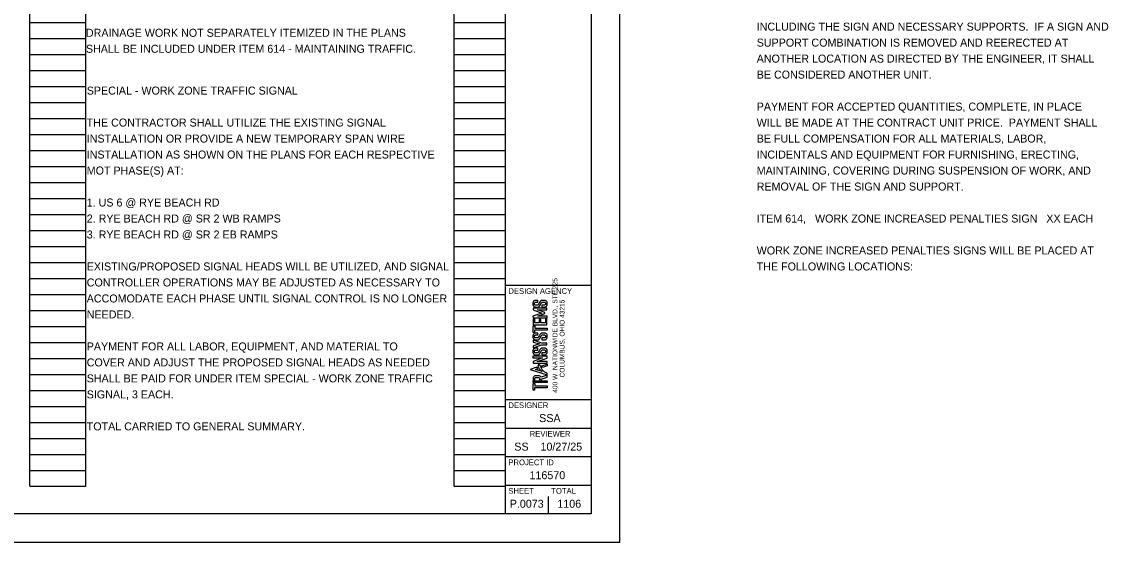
# Model space of a CAD drawing. Extents: x -68 to 43, y 0 to 22.
# Drawn here: x 23.54 to 42.54, y 0 to 9.12 of the extents above; entities that cross this region are included whole.
import ezdxf

# ---------------------------------------------------------------- set-up
doc = ezdxf.new("R2010")
doc.units = 0
for name, color, linetype in [('SH_Border', 7, 'Continuous'), ('SH_Cut_Line', 7, 'Continuous'), ('SH_Data', 7, 'Continuous'), ('SH_Text', 7, 'Continuous')]:
    doc.layers.add(name, color=color, linetype=linetype)

msp = doc.modelspace()

# ---------------------------------------------------------------- linework, layer by layer
at = {"layer": 'SH_Border'}
for p, q in [((32, 0.5), (32, 21.5)), ((32, 4.5), (33.5, 4.5)), ((32, 2.5), (33.5, 2.5)), ((32, 2), (33.5, 2)), ((32, 1.5), (33.5, 1.5)), ((32, 1), (33.5, 1))]:
    msp.add_line(p, q, dxfattribs=at)
msp.add_lwpolyline([(1.5, 21.5), (33.5, 21.5), (33.5, 0.5), (1.5, 0.5)], close=True, dxfattribs=at)
at = {"layer": 'SH_Cut_Line'}
msp.add_lwpolyline([(0, 0), (34, 0), (34, 22), (0, 22)], close=True, dxfattribs=at)
at = {"layer": 'SH_Data'}
for p, q in [((23.68, 0.98), (23.68, 21.14)), ((24.66, 0.98), (24.66, 21.14)), ((31.1, 0.98), (31.1, 21.14)), ((32, 0.98), (32, 21.14)), ((23.68, 9.1), (24.66, 9.1)), ((31.1, 9.1), (32, 9.1)), ((23.68, 8.82), (24.66, 8.82)), ((31.1, 8.82), (32, 8.82)), ((23.68, 8.54), (24.66, 8.54)), ((31.1, 8.54), (32, 8.54)), ((23.68, 8.26), (24.66, 8.26)), ((31.1, 8.26), (32, 8.26)), ((23.68, 7.98), (24.66, 7.98)), ((31.1, 7.98), (32, 7.98)), ((23.68, 7.7), (24.66, 7.7)), ((31.1, 7.7), (32, 7.7)), ((23.68, 7.42), (24.66, 7.42)), ((31.1, 7.42), (32, 7.42)), ((23.68, 7.14), (24.66, 7.14)), ((31.1, 7.14), (32, 7.14)), ((23.68, 6.86), (24.66, 6.86)), ((31.1, 6.86), (32, 6.86)), ((23.68, 6.58), (24.66, 6.58)), ((31.1, 6.58), (32, 6.58)), ((23.68, 6.3), (24.66, 6.3)), ((31.1, 6.3), (32, 6.3)), ((23.68, 6.02), (24.66, 6.02)), ((31.1, 6.02), (32, 6.02)), ((23.68, 5.74), (24.66, 5.74)), ((31.1, 5.74), (32, 5.74)), ((23.68, 5.46), (24.66, 5.46)), ((31.1, 5.46), (32, 5.46)), ((23.68, 5.18), (24.66, 5.18)), ((31.1, 5.18), (32, 5.18)), ((23.68, 4.9), (24.66, 4.9)), ((31.1, 4.9), (32, 4.9)), ((23.68, 4.62), (24.66, 4.62)), ((31.1, 4.62), (32, 4.62)), ((23.68, 4.34), (24.66, 4.34)), ((31.1, 4.34), (32, 4.34)), ((23.68, 4.06), (24.66, 4.06)), ((31.1, 4.06), (32, 4.06)), ((23.68, 3.78), (24.66, 3.78)), ((31.1, 3.78), (32, 3.78)), ((23.68, 3.5), (24.66, 3.5)), ((31.1, 3.5), (32, 3.5)), ((32.75, 3.5), (32.75, 3.5)), ((32.773, 3.533), (32.773, 3.533)), ((23.68, 3.22), (24.66, 3.22)), ((31.1, 3.22), (32, 3.22)), ((23.68, 2.94), (24.66, 2.94)), ((31.1, 2.94), (32, 2.94)), ((23.68, 2.66), (24.66, 2.66)), ((31.1, 2.66), (32, 2.66)), ((23.68, 2.38), (24.66, 2.38)), ((31.1, 2.38), (32, 2.38)), ((23.68, 2.1), (24.66, 2.1)), ((31.1, 2.1), (32, 2.1)), ((23.68, 1.82), (24.66, 1.82)), ((31.1, 1.82), (32, 1.82)), ((23.68, 1.54), (24.66, 1.54)), ((31.1, 1.54), (32, 1.54)), ((23.68, 1.26), (24.66, 1.26)), ((31.1, 1.26), (32, 1.26)), ((23.68, 0.98), (24.66, 0.98)), ((31.1, 0.98), (32, 0.98)), ((32.75, 0.5), (32.75, 0.8)), ((32.375, 0.675), (32.375, 0.675))]:
    msp.add_line(p, q, dxfattribs=at)
for points in [[(32.567, 4.204), (32.567, 4.236), (32.519, 4.236), (32.509, 4.234), (32.501, 4.23), (32.495, 4.226), (32.49, 4.22), (32.487, 4.214), (32.484, 4.208), (32.484, 4.208), (32.481, 4.202), (32.48, 4.195), (32.479, 4.191), (32.479, 4.166), (32.48, 4.159), (32.481, 4.153), (32.485, 4.146), (32.488, 4.141), (32.492, 4.135), (32.496, 4.131), (32.501, 4.127), (32.507, 4.125), (32.516, 4.121), (32.524, 4.12), (32.568, 4.12), (32.574, 4.122), (32.581, 4.125), (32.587, 4.129), (32.591, 4.133), (32.596, 4.14), (32.601, 4.146), (32.604, 4.15), (32.607, 4.157), (32.61, 4.163), (32.614, 4.169), (32.618, 4.175), (32.622, 4.182), (32.625, 4.188), (32.629, 4.194), (32.633, 4.199), (32.637, 4.202), (32.643, 4.204), (32.647, 4.206), (32.679, 4.205), (32.685, 4.203), (32.691, 4.199), (32.695, 4.195), (32.698, 4.19), (32.699, 4.185), (32.699, 4.172), (32.698, 4.167), (32.695, 4.163), (32.692, 4.158), (32.687, 4.156), (32.683, 4.154), (32.679, 4.152), (32.636, 4.152), (32.636, 4.119), (32.688, 4.12), (32.692, 4.122), (32.704, 4.125), (32.708, 4.128), (32.712, 4.131), (32.718, 4.137), (32.72, 4.141), (32.723, 4.147), (32.724, 4.149), (32.726, 4.155), (32.727, 4.163), (32.728, 4.168), (32.727, 4.198), (32.725, 4.206), (32.72, 4.218), (32.718, 4.222), (32.707, 4.23), (32.696, 4.235), (32.686, 4.237), (32.638, 4.236), (32.632, 4.236), (32.626, 4.235), (32.621, 4.232), (32.611, 4.224), (32.603, 4.214), (32.595, 4.201), (32.589, 4.19), (32.578, 4.17), (32.57, 4.16), (32.564, 4.155), (32.56, 4.154), (32.556, 4.153), (32.522, 4.153), (32.519, 4.155), (32.515, 4.157), (32.513, 4.159), (32.51, 4.163), (32.509, 4.166), (32.507, 4.17), (32.508, 4.172), (32.507, 4.172), (32.507, 4.186), (32.509, 4.189), (32.51, 4.193), (32.512, 4.197), (32.514, 4.199), (32.518, 4.202), (32.522, 4.203), (32.526, 4.204), (32.53, 4.204)], [(32.633, 4.015), (32.48, 3.962), (32.482, 3.931), (32.725, 3.932), (32.725, 3.962), (32.562, 3.961), (32.688, 4.007), (32.688, 4.025), (32.561, 4.068), (32.724, 4.069), (32.724, 4.101), (32.481, 4.1), (32.481, 4.068)], [(32.481, 3.913), (32.481, 3.81), (32.724, 3.81), (32.724, 3.914), (32.697, 3.914), (32.697, 3.843), (32.615, 3.843), (32.615, 3.902), (32.586, 3.902), (32.586, 3.843), (32.51, 3.843), (32.51, 3.913)], [(32.567, 3.63), (32.567, 3.662), (32.519, 3.662), (32.509, 3.66), (32.501, 3.656), (32.495, 3.652), (32.49, 3.647), (32.487, 3.64), (32.484, 3.634), (32.484, 3.634), (32.481, 3.628), (32.48, 3.621), (32.479, 3.617), (32.479, 3.592), (32.48, 3.585), (32.481, 3.579), (32.485, 3.572), (32.488, 3.567), (32.492, 3.561), (32.496, 3.557), (32.501, 3.553), (32.507, 3.551), (32.516, 3.547), (32.524, 3.546), (32.568, 3.546), (32.574, 3.548), (32.581, 3.551), (32.587, 3.555), (32.591, 3.559), (32.596, 3.566), (32.601, 3.572), (32.604, 3.576), (32.607, 3.583), (32.61, 3.589), (32.614, 3.595), (32.618, 3.601), (32.622, 3.608), (32.625, 3.614), (32.629, 3.62), (32.633, 3.625), (32.637, 3.628), (32.643, 3.63), (32.647, 3.632), (32.679, 3.631), (32.685, 3.629), (32.691, 3.625), (32.695, 3.621), (32.698, 3.616), (32.699, 3.611), (32.699, 3.598), (32.698, 3.593), (32.695, 3.589), (32.692, 3.584), (32.687, 3.582), (32.683, 3.58), (32.679, 3.578), (32.636, 3.578), (32.636, 3.545), (32.688, 3.546), (32.692, 3.548), (32.704, 3.551), (32.708, 3.554), (32.712, 3.557), (32.718, 3.563), (32.72, 3.567), (32.723, 3.573), (32.724, 3.575), (32.726, 3.581), (32.727, 3.589), (32.728, 3.594), (32.727, 3.624), (32.725, 3.632), (32.72, 3.644), (32.718, 3.648), (32.707, 3.656), (32.696, 3.661), (32.686, 3.663), (32.638, 3.662), (32.632, 3.662), (32.626, 3.661), (32.621, 3.658), (32.611, 3.65), (32.603, 3.641), (32.595, 3.627), (32.589, 3.617), (32.578, 3.596), (32.57, 3.586), (32.564, 3.581), (32.56, 3.58), (32.556, 3.579), (32.522, 3.58), (32.519, 3.581), (32.515, 3.583), (32.513, 3.586), (32.51, 3.589), (32.509, 3.592), (32.507, 3.596), (32.508, 3.598), (32.507, 3.598), (32.507, 3.612), (32.509, 3.615), (32.51, 3.619), (32.512, 3.623), (32.514, 3.625), (32.518, 3.628), (32.522, 3.629), (32.526, 3.63), (32.53, 3.63)], [(32.481, 3.674), (32.481, 3.793), (32.51, 3.793), (32.51, 3.749), (32.725, 3.749), (32.725, 3.716), (32.509, 3.716), (32.509, 3.675)], [(32.481, 3.441), (32.481, 3.405), (32.633, 3.456), (32.724, 3.456), (32.724, 3.489), (32.634, 3.489), (32.481, 3.54), (32.482, 3.505), (32.598, 3.473)], [(32.567, 3.367), (32.567, 3.399), (32.519, 3.399), (32.509, 3.396), (32.501, 3.393), (32.495, 3.388), (32.49, 3.383), (32.487, 3.377), (32.484, 3.371), (32.484, 3.371), (32.481, 3.365), (32.48, 3.358), (32.479, 3.354), (32.479, 3.329), (32.48, 3.322), (32.481, 3.315), (32.485, 3.309), (32.488, 3.303), (32.492, 3.298), (32.496, 3.293), (32.501, 3.29), (32.507, 3.287), (32.516, 3.284), (32.524, 3.283), (32.568, 3.283), (32.574, 3.285), (32.581, 3.288), (32.587, 3.292), (32.591, 3.296), (32.596, 3.302), (32.601, 3.309), (32.604, 3.313), (32.607, 3.319), (32.61, 3.326), (32.614, 3.331), (32.618, 3.338), (32.622, 3.345), (32.625, 3.351), (32.629, 3.357), (32.633, 3.361), (32.637, 3.365), (32.643, 3.367), (32.647, 3.368), (32.679, 3.368), (32.685, 3.365), (32.691, 3.362), (32.695, 3.357), (32.698, 3.353), (32.699, 3.348), (32.699, 3.334), (32.698, 3.33), (32.695, 3.325), (32.692, 3.321), (32.687, 3.319), (32.683, 3.317), (32.679, 3.315), (32.636, 3.315), (32.636, 3.282), (32.688, 3.283), (32.692, 3.284), (32.704, 3.288), (32.708, 3.29), (32.712, 3.294), (32.718, 3.299), (32.72, 3.304), (32.723, 3.31), (32.724, 3.312), (32.726, 3.318), (32.727, 3.325), (32.728, 3.331), (32.727, 3.361), (32.725, 3.369), (32.72, 3.38), (32.718, 3.384), (32.707, 3.393), (32.696, 3.398), (32.686, 3.4), (32.638, 3.399), (32.632, 3.399), (32.626, 3.397), (32.621, 3.395), (32.611, 3.387), (32.603, 3.377), (32.595, 3.364), (32.589, 3.353), (32.578, 3.333), (32.57, 3.322), (32.564, 3.318), (32.56, 3.317), (32.556, 3.316), (32.522, 3.316), (32.519, 3.318), (32.515, 3.32), (32.513, 3.322), (32.51, 3.325), (32.509, 3.329), (32.507, 3.333), (32.508, 3.335), (32.507, 3.335), (32.507, 3.348), (32.509, 3.352), (32.51, 3.356), (32.512, 3.36), (32.514, 3.362), (32.518, 3.364), (32.522, 3.366), (32.526, 3.367), (32.53, 3.367)], [(32.481, 3.134), (32.725, 3.134), (32.725, 3.165), (32.553, 3.165), (32.725, 3.227), (32.725, 3.259), (32.48, 3.259), (32.48, 3.228), (32.648, 3.228), (32.481, 3.167)], [(32.428, 3.026), (32.725, 2.932), (32.725, 2.963), (32.714, 2.968), (32.697, 2.976), (32.689, 2.981), (32.681, 2.986), (32.67, 2.993), (32.664, 2.998), (32.658, 3.003), (32.653, 3.008), (32.646, 3.015), (32.642, 3.021), (32.638, 3.027), (32.633, 3.034), (32.629, 3.041), (32.621, 3.058), (32.616, 3.072), (32.608, 3.095), (32.578, 3.111), (32.565, 3.081), (32.577, 3.058), (32.59, 3.039), (32.601, 3.025), (32.607, 3.018), (32.615, 3.01), (32.622, 3.003), (32.628, 2.997), (32.637, 2.992), (32.642, 2.989), (32.526, 3.026), (32.566, 3.04), (32.548, 3.066)], [(32.647, 3.062), (32.636, 3.089), (32.726, 3.12), (32.725, 3.091)], [(32.51, 2.83), (32.51, 2.863), (32.511, 2.867), (32.513, 2.873), (32.516, 2.878), (32.52, 2.881), (32.525, 2.883), (32.528, 2.885), (32.537, 2.885), (32.571, 2.885), (32.576, 2.884), (32.582, 2.883), (32.586, 2.881), (32.59, 2.878), (32.593, 2.874), (32.595, 2.868), (32.595, 2.864), (32.596, 2.859), (32.596, 2.83), (32.626, 2.83), (32.625, 2.859), (32.725, 2.892), (32.725, 2.926), (32.62, 2.889), (32.618, 2.895), (32.612, 2.902), (32.605, 2.909), (32.596, 2.914), (32.587, 2.917), (32.585, 2.916), (32.521, 2.917), (32.511, 2.914), (32.501, 2.909), (32.495, 2.904), (32.488, 2.894), (32.485, 2.884), (32.482, 2.875), (32.482, 2.869), (32.481, 2.83)], [(32.481, 2.798), (32.481, 2.83), (32.726, 2.83), (32.726, 2.798)], [(32.481, 2.663), (32.481, 2.781), (32.51, 2.781), (32.51, 2.738), (32.725, 2.738), (32.725, 2.705), (32.509, 2.705), (32.509, 2.664)]]:
    msp.add_lwpolyline(points, close=True, dxfattribs=at)

# ---------------------------------------------------------------- texts
for s, height, p in [('DESIGN AGENCY', 0.1, (32.05, 4.35)), ('DESIGNER', 0.1, (32.05, 2.35)), ('SSA', 0.14, (32.588, 2.105)), ('REVIEWER', 0.1, (32.422, 1.85)), ('SS', 0.14, (32.153, 1.605)), ('10/27/25', 0.14, (32.611, 1.605)), ('PROJECT ID', 0.1, (32.05, 1.35)), ('116570', 0.14, (32.419, 1.105)), ('SHEET', 0.1, (32.05, 0.85)), ('TOTAL', 0.1, (32.8, 0.85)), ('P.0073', 0.14, (32.073, 0.605)), ('1106', 0.14, (32.906, 0.605))]:
    msp.add_text(s, height=height, dxfattribs=at).set_placement(p)
for s, p in [('400 W. NATIONWIDE BLVD., STE 225', (32.906, 2.619)), ('COLUMBUS, OHIO 43215', (33.031, 2.887))]:
    msp.add_text(s, height=0.08333, rotation=90, dxfattribs=at).set_placement(p)
at = {"layer": 'SH_Text'}
for s, p in [('DRAINAGE WORK NOT SEPARATELY ITEMIZED IN THE PLANS ', (24.66, 8.852)), ('INCLUDING THE SIGN AND NECESSARY SUPPORTS.  IF A SIGN AND ', (36.393, 8.96)), ('SUPPORT COMBINATION IS REMOVED AND REERECTED AT ', (36.393, 8.68)), ('SHALL BE INCLUDED UNDER ITEM 614 - MAINTAINING TRAFFIC.', (24.66, 8.572)), ('ANOTHER LOCATION AS DIRECTED BY THE ENGINEER, IT SHALL ', (36.393, 8.4)), ('BE CONSIDERED ANOTHER UNIT.', (36.393, 8.12)), ('SPECIAL - WORK ZONE TRAFFIC SIGNAL', (24.674, 7.84)), ('PAYMENT FOR ACCEPTED QUANTITIES, COMPLETE, IN PLACE ', (36.393, 7.56)), ('THE CONTRACTOR SHALL UTILIZE THE EXISTING SIGNAL', (24.674, 7.28)), ('WILL BE MADE AT THE CONTRACT UNIT PRICE.  PAYMENT SHALL ', (36.393, 7.28)), ('INSTALLATION OR PROVIDE A NEW TEMPORARY SPAN WIRE ', (24.674, 7)), ('BE FULL COMPENSATION FOR ALL MATERIALS, LABOR, ', (36.393, 7)), ('INSTALLATION AS SHOWN ON THE PLANS FOR EACH RESPECTIVE ', (24.674, 6.72)), ('INCIDENTALS AND EQUIPMENT FOR FURNISHING, ERECTING, ', (36.393, 6.72)), ('MOT PHASE(S) AT:', (24.674, 6.44)), ('MAINTAINING, COVERING DURING SUSPENSION OF WORK, AND ', (36.393, 6.44)), ('REMOVAL OF THE SIGN AND SUPPORT.', (36.393, 6.16)), ('1. US 6 @ RYE BEACH RD ', (24.674, 5.88)), ('2. RYE BEACH RD @ SR 2 WB RAMPS', (24.674, 5.6)), ('ITEM 614,   WORK ZONE INCREASED PENALTIES SIGN   XX EACH', (36.393, 5.6)), ('3. RYE BEACH RD @ SR 2 EB RAMPS', (24.674, 5.32)), ('WORK ZONE INCREASED PENALTIES SIGNS WILL BE PLACED AT ', (36.393, 5.04)), ('EXISTING/PROPOSED SIGNAL HEADS WILL BE UTILIZED, AND SIGNAL ', (24.674, 4.76)), ('THE FOLLOWING LOCATIONS:', (36.393, 4.76)), ('CONTROLLER OPERATIONS MAY BE ADJUSTED AS NECESSARY TO ', (24.674, 4.48)), ('ACCOMODATE EACH PHASE UNTIL SIGNAL CONTROL IS NO LONGER ', (24.674, 4.2)), ('NEEDED.', (24.674, 3.92)), ('PAYMENT FOR ALL LABOR, EQUIPMENT, AND MATERIAL TO', (24.674, 3.36)), ('COVER AND ADJUST THE PROPOSED SIGNAL HEADS AS NEEDED ', (24.674, 3.08)), ('SHALL BE PAID FOR UNDER ITEM SPECIAL - WORK ZONE TRAFFIC', (24.674, 2.8)), ('SIGNAL, 3 EACH.', (24.674, 2.52)), ('TOTAL CARRIED TO GENERAL SUMMARY.', (24.674, 1.96))]:
    msp.add_text(s, height=0.14, dxfattribs=at).set_placement(p)

doc.saveas('drawing.dxf')
